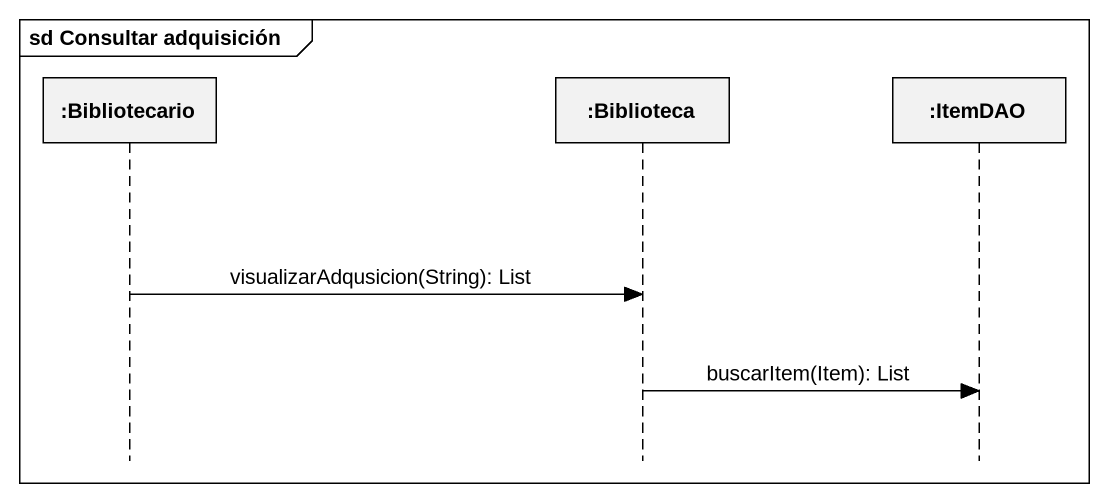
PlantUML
@startuml
mainframe sd Consultar adquisición
hide footbox
participant ":Bibliotecario" as Bibliotecario
participant ":Biblioteca" as Biblioteca
participant ":ItemDAO" as ItemDAO

Bibliotecario -> Biblioteca : visualizarAdqusicion(String): List
Biblioteca -> ItemDAO : buscarItem(Item): List
@enduml
